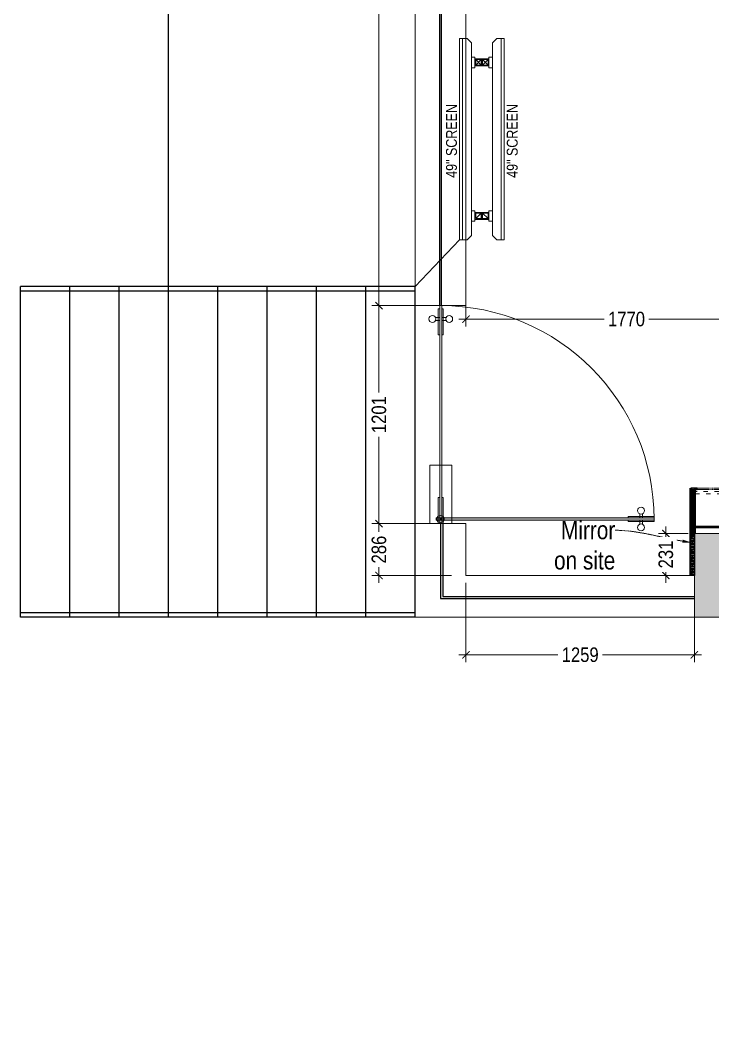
# Model space of a CAD drawing. Extents: x 4444 to 22214, y -867569 to -857440.
# Drawn here: x 4444 to 8259, y -867352 to -861721 of the extents above; entities that cross this region are included whole.
import ezdxf
from ezdxf import colors
from ezdxf.entities.mleader import LeaderData, LeaderLine
from ezdxf.lldxf.tags import DXFTag
from ezdxf.math import Vec2, Vec3

# ---------------------------------------------------------------- set-up
doc = ezdxf.new("R2010")
doc.units = 0
doc.header["$LTSCALE"] = 40
doc.header["$MEASUREMENT"] = 0
doc.header["$PDMODE"] = 3
for name, pattern in [('a_p6_plan_L18$0$HIDDEN', [0.375, 0.25, -0.125]), ('ACAD_ISO03W100', [30, 12, -18]), ('HIDDEN2', [0.1875, 0.125, -0.0625])]:
    doc.linetypes.add(name, pattern=pattern)
for name, color, linetype, lineweight in [('A-WALL-MASY', 1, 'Continuous', 9), ('Column', 243, 'Continuous', 9), ('Column hatch', 8, 'Continuous', 9), ('dimensions', 149, 'Continuous', 5), ('Floor-Unit', 1, 'Continuous', 13), ('Glass-FrontGlazing', 150, 'Continuous', 20), ('IM-ANNO-HATCH', 8, 'Continuous', 5), ('LENS_GLASS', 4, 'Continuous', 5), ('LENS_HATCH', 251, 'Continuous', 5), ('LENS_PARTITION', 21, 'Continuous', 25), ('LENS_TEXT', 31, 'HIDDEN2', 5), ('LN-ELEVATION-1', 81, 'Continuous', 25), ('LN-ELEVATION-3', 125, 'a_p6_plan_L18$0$HIDDEN', 18), ('LN-ELEVATION-4', 145, 'Continuous', 13), ('LN-HATCH', 251, 'Continuous', 0), ('Mirror', 4, 'Continuous', 15), ('Steps', 4, 'Continuous', 9), ('TV', 3, 'Continuous', 18)]:
    doc.layers.add(name, color=color, linetype=linetype, lineweight=lineweight)
doc.layers.add('GLASS FACADE', color=4, linetype='Continuous')
doc.styles.get("Standard").update_dxf_attribs({"font": 'ARIALN.TTF'})
tags = doc.linetypes.add('DASHED2', pattern=[0.375, 0.25, -0.125]).pattern_tags.tags
tags[6:7] = [DXFTag(74, 4), DXFTag(75, 0), DXFTag(340, '0'), DXFTag(46, 1.0), DXFTag(50, 0.0), DXFTag(44, 0.0), DXFTag(45, 0.0)]
tags[4:5] = [DXFTag(74, 4), DXFTag(75, 0), DXFTag(340, '0'), DXFTag(46, 1.0), DXFTag(50, 0.0), DXFTag(44, 0.0), DXFTag(45, 0.0)]
doc.dimstyles.new('Working', dxfattribs={"dimscale": 0.8, "dimtxt": 100, "dimasz": 50, "dimexe": 50, "dimexo": 50, "dimgap": 25, "dimtad": 0, "dimdec": 0, "dimzin": 0, "dimdsep": 46, "dimtxsty": 'Standard', "dimblk": 'ARCHTICK', "dimcen": 0, "dimdle": 50, "dimclrd": 250, "dimclre": 8, "dimclrt": 7, "dimadec": 0, "dimazin": 0, "dimtfac": 1, "dimtdec": 0, "dimtofl": 0, "dimtmove": 1, "dimatfit": 3, "dimfxl": 3, "dimtolj": 1, "dimlwd": 5, "dimlwe": 0, "dimarcsym": 0})
pattern_1 = [(45, (4208834.247, 1706614.74), (-4.4901280605, 4.4901280605), [])]
pattern_2 = [(45, (4209134.247, 1706614.74), (-4.4901280605, 4.4901280605), [])]

# ---------------------------------------------------------------- blocks, each defined once
blk = doc.blocks.new('G-Door')
at = {"layer": 'LENS_GLASS', "ltscale": 111}
blk.add_hatch(color=256, dxfattribs=at).paths.add_polyline_path([(-17.1, -17.1), (-17.1, 1032.9), (-27.6, 1032.9), (-27.6, -17.1)])
at = {"layer": 'LENS_GLASS', "ltscale": 44}
for p, q in [((-47.6, 977.2), (-27.6, 977.2)), ((-47.6, 964.1), (-27.6, 964.1)), ((3, 977.2), (-17.1, 977.2)), ((3, 964.1), (-17.1, 964.1))]:
    blk.add_line(p, q, dxfattribs=at)
at = {"layer": 'LENS_GLASS'}
for p, q in [((-992.3, 30.6), (-992.3, 10.5)), ((-992.3, -20), (-992.3, 0)), ((-979.2, 30.6), (-979.2, 10.5)), ((-979.2, -20), (-979.2, 0)), ((-27.6, 0), (-17.1, 10.5))]:
    blk.add_line(p, q, dxfattribs=at)
at = {"layer": 'LENS_GLASS', "ltscale": 44}
for points in [[(-27.6, 908.3), (-27.6, 1032.9), (-34.1, 1032.9), (-34.1, 908.3)], [(-17.1, 908.3), (-17.1, 1032.9), (-10.5, 1032.9), (-10.5, 908.3)]]:
    blk.add_lwpolyline(points, close=True, dxfattribs=at)
at = {"layer": 'LENS_GLASS', "ltscale": 111}
blk.add_lwpolyline([(-17.1, -17.1), (-17.1, 1032.9), (-27.6, 1032.9), (-27.6, -17.1)], close=True, dxfattribs=at)
at = {"layer": 'LENS_GLASS'}
for points in [[(-281.3, 58), (-1.3, 58), (-1.3, -47.5), (-281.3, -47.5)], [(-1034.3, 10.5), (-909.6, 10.5), (-909.6, 17.1), (-1034.3, 17.1)], [(-1034.3, 0), (-909.6, 0), (-909.6, -6.6), (-1034.3, -6.6)], [(-1.3, 10.5), (-125.9, 10.5), (-125.9, 17.1), (-1.3, 17.1)], [(-1.3, 0), (-125.9, 0), (-125.9, -6.6), (-1.3, -6.6)]]:
    blk.add_lwpolyline(points, close=True, dxfattribs=at)
at = {"layer": 'LENS_GLASS', "ltscale": 222}
blk.add_lwpolyline([(0, 10.5), (-1050, 10.5), (-1050, 0), (0, 0)], close=True, dxfattribs=at)
at = {"layer": 'LENS_GLASS', "ltscale": 44}
for centre in [(-62.9, 970.6), (18.3, 970.6)]:
    blk.add_circle(centre, 16.6, dxfattribs=at)
at = {"layer": 'LENS_GLASS'}
for centre, radius in [((-985.7, 45.8), 16.6), ((-22.3, 3.9), 17.3), ((-985.7, -35.3), 16.6)]:
    blk.add_circle(centre, radius, dxfattribs=at)
at = {"layer": 'LENS_GLASS', "ltscale": 222}
blk.add_arc((-22.3, 5.2), 1027.7, 90, 179.9995, dxfattribs=at)
blk = doc.blocks.new('awefqwf')
at = {"layer": 'Column hatch'}
h = blk.add_hatch(color=256, dxfattribs=at)
h.dxf.hatch_style = 1
h.paths.add_polyline_path([(-4403, -8989), (-3393, -8989), (-3393, -8439), (-4403, -8439)])
h.paths.add_polyline_path([(-377, -4885), (0, -4885), (0, -4436), (-377, -4436)])
h.paths.add_polyline_path([(-684, -443), (0, -443), (0, 0), (-684, 0)])
h.paths.add_polyline_path([(-4254, -582), (-3474, -582), (-3474, 0), (-4254, 0)])
h.paths.add_polyline_path([(-9029, -617), (-8338, -617), (-8338, 0), (-9029, 0)])
h.paths.add_polyline_path([(-13667, -615), (-12948, -615), (-12948, 0), (-13667, 0)])
h.paths.add_polyline_path([(-13655, -6646), (-13124, -6646), (-13124, -6185), (-13655, -6185)])
at = {"layer": 'A-WALL-MASY'}
for p, q in [((-15194, -4929), (-15194, 0)), ((-14914, -4929), (-14914, -414)), ((-15194, -4929), (-14914, -4929)), ((-15194, -6130), (-15194, -6646)), ((-14914, -6130), (-15194, -6130)), ((-14914, -6130), (-14914, -6416)), ((-14914, -6416), (-13655, -6416)), ((-15194, -6646), (-13655, -6646))]:
    blk.add_line(p, q, dxfattribs=at)
at = {"layer": 'Column'}
blk.add_lwpolyline([(-13124, -6185), (-13655, -6185), (-13655, -6646), (-13124, -6646)], close=True, dxfattribs=at)
at = {"layer": 'GLASS FACADE', "lineweight": -3, "ltscale": 50}
for p, q in [((-15059, -4929), (-15059, -168.7)), ((-15049, -4929), (-15049, -178.7)), ((-15054, -6130), (-15054, -6543)), ((-15042, -6130), (-15042, -6531)), ((-15042, -6531), (-13655, -6531)), ((-15054, -6543), (-13655, -6543))]:
    blk.add_line(p, q, dxfattribs=at)
at = {"layer": 'Steps', "lineweight": -3, "ltscale": 50}
for p, q in [((-16554, -4824), (-16554, -395)), ((-15194, -4824), (-17370, -4824)), ((-17370, -6646), (-17370, -4824)), ((-17098, -6646), (-17098, -4824)), ((-16826, -6646), (-16826, -4824)), ((-16554, -6646), (-16554, -4824)), ((-16282, -6646), (-16282, -4824)), ((-16010, -6646), (-16010, -4824)), ((-15738, -6646), (-15738, -4824)), ((-15466, -6646), (-15466, -4824)), ((-15194, -6646), (-15194, -4824)), ((-15194, -4849), (-17370, -4849)), ((-15194, -6621), (-17370, -6621)), ((-15194, -6646), (-17370, -6646))]:
    blk.add_line(p, q, dxfattribs=at)
at = {"layer": 'Glass-FrontGlazing', "xscale": 1.143809523777058, "yscale": 1.143809523777058, "zscale": 1.143809523777058, "rotation": 270.0000221812686}
blk.add_blockref('G-Door', (-15059, -6130, 0), dxfattribs=at)
blk = doc.blocks.new('dfbdfhq')
at = {"layer": 'LN-HATCH', "ltscale": 0.5}
h = blk.add_hatch(dxfattribs=at)
h.set_pattern_fill('ANSI31', color=256, scale=50)
h.paths.add_polyline_path([(-911.8, 0), (-911.8, -190), (-905.8, -190), (-905.8, -200), (-911.8, -200), (-911.8, -244), (-886.8, -244), (-886.8, 0)])
h = blk.add_hatch(dxfattribs=at)
h.set_pattern_fill('ANSI31', color=256, scale=2)
h.set_pattern_definition(pattern_1)
h.paths.add_polyline_path([(-11.8, 0), (-11.8, -190), (-17.8, -190), (-17.8, -200), (-11.8, -200), (-11.8, -244), (-36.8, -244), (-36.8, 0)])
h = blk.add_hatch(dxfattribs=at)
h.set_pattern_fill('ANSI31', color=256, scale=2)
h.set_pattern_definition(pattern_2)
h.paths.add_polyline_path([(-36.8, -40), (-886.8, -40), (-886.8, -34), (-36.8, -34)])
h = blk.add_hatch(dxfattribs=at)
h.set_pattern_fill('ANSI31', color=256, scale=2)
h.set_pattern_definition(pattern_2)
h.paths.add_polyline_path([(-876.8, -244), (-876.8, -250), (-911.8, -250), (-911.8, -244)])
h = blk.add_hatch(dxfattribs=at)
h.set_pattern_fill('ANSI31', color=256, scale=2)
h.set_pattern_definition(pattern_1)
h.paths.add_polyline_path([(-46.8, -244), (-46.8, -250), (-11.8, -250), (-11.8, -244)])
at = {"layer": 'LN-ELEVATION-1', "ltscale": 0.5}
for points in [[(-911.8, 0), (-911.8, -190), (-905.8, -190), (-905.8, -200), (-911.8, -200), (-911.8, -244), (-886.8, -244), (-886.8, 0)], [(-11.8, 0), (-11.8, -190), (-17.8, -190), (-17.8, -200), (-11.8, -200), (-11.8, -244), (-36.8, -244), (-36.8, 0)], [(-36.8, -40), (-886.8, -40), (-886.8, -34), (-36.8, -34)], [(-876.8, -244), (-876.8, -250), (-911.8, -250), (-911.8, -244)], [(-46.8, -244), (-46.8, -250), (-11.8, -250), (-11.8, -244)]]:
    blk.add_lwpolyline(points, close=True, dxfattribs=at)
at = {"layer": 'LN-ELEVATION-3', "ltscale": 0.5}
for p, q in [((-886.8, 0), (-36.8, 0)), ((-876.8, -244), (-46.8, -244)), ((-46.8, -250), (-876.8, -250))]:
    blk.add_line(p, q, dxfattribs=at)
at = {"layer": 'LN-ELEVATION-4', "linetype": 'ACAD_ISO03W100', "ltscale": 0.05}
blk.add_lwpolyline([(-886.8, -220), (-36.8, -220), (-36.8, -232), (-886.8, -232)], close=True, dxfattribs=at)
blk = doc.blocks.new('_ArchTick')
at = {"const_width": 0.15}
blk.add_lwpolyline([(-0.5, -0.5), (0.5, 0.5)], dxfattribs=at)
blk = doc.blocks.new('*D126')
at = {"layer": 'Defpoints', "color": 0, "ltscale": 50, "transparency": 16777216}
for p in [(6899.9, -864779.1), (8158.9, -864779.1), (8158.9, -865215.8)]:
    blk.add_point(p, dxfattribs=at)
at = {"layer": 'dimensions', "color": 8, "linetype": 'DASHED2', "lineweight": 0, "ltscale": 50, "transparency": 16777216}
for p, q in [((6899.9, -864819.1), (6899.9, -865255.8)), ((8158.9, -864819.1), (8158.9, -865255.8))]:
    blk.add_line(p, q, dxfattribs=at)
at = {"layer": 'dimensions', "color": 250, "linetype": 'DASHED2', "lineweight": 5, "ltscale": 50, "transparency": 16777216}
for p, q in [((6859.9, -865215.8), (7414.4, -865215.8)), ((8198.9, -865215.8), (7644.3, -865215.8))]:
    blk.add_line(p, q, dxfattribs=at)
at = {"layer": 'dimensions', "color": 250, "lineweight": 5, "ltscale": 50, "transparency": 16777216, "xscale": 40, "yscale": 40, "zscale": 40, "rotation": 180}
blk.add_blockref('_ArchTick', (6899.9, -865215.8), dxfattribs=at)
at = {"layer": 'dimensions', "color": 250, "lineweight": 5, "ltscale": 50, "transparency": 16777216, "xscale": 40, "yscale": 40, "zscale": 40}
blk.add_blockref('_ArchTick', (8158.9, -865215.8), dxfattribs=at)
at = {"layer": 'dimensions', "color": 7, "ltscale": 50, "transparency": 16777216, "insert": (7529.4, -865215.8), "char_height": 80, "attachment_point": 5, "bg_fill": 3, "box_fill_scale": 1.25, "bg_fill_color": 9, "bg_fill_true_color": 13158600, "bg_fill_transparency": 0}
blk.add_mtext('\\A1;1259', dxfattribs=at)
blk = doc.blocks.new('*D59')
at = {"layer": 'Defpoints', "color": 0, "ltscale": 50, "transparency": 16777216}
for p in [(6899.9, -862826.6), (8669.6, -862888.6), (8669.6, -863366.5)]:
    blk.add_point(p, dxfattribs=at)
at = {"layer": 'dimensions', "color": 8, "linetype": 'DASHED2', "lineweight": 0, "ltscale": 50, "transparency": 16777216}
for p, q in [((6899.9, -862966.5), (6899.9, -863406.5)), ((8669.6, -862966.5), (8669.6, -863406.5))]:
    blk.add_line(p, q, dxfattribs=at)
at = {"layer": 'dimensions', "color": 250, "linetype": 'DASHED2', "lineweight": 5, "ltscale": 50, "transparency": 16777216}
for p, q in [((6859.9, -863366.5), (7670, -863366.5)), ((8709.6, -863366.5), (7899.5, -863366.5))]:
    blk.add_line(p, q, dxfattribs=at)
at = {"layer": 'dimensions', "color": 250, "lineweight": 5, "ltscale": 50, "transparency": 16777216, "xscale": 40, "yscale": 40, "zscale": 40, "rotation": 180}
blk.add_blockref('_ArchTick', (6899.9, -863366.5), dxfattribs=at)
at = {"layer": 'dimensions', "color": 250, "lineweight": 5, "ltscale": 50, "transparency": 16777216, "xscale": 40, "yscale": 40, "zscale": 40}
blk.add_blockref('_ArchTick', (8669.6, -863366.5), dxfattribs=at)
at = {"layer": 'dimensions', "color": 7, "ltscale": 50, "transparency": 16777216, "insert": (7784.7, -863366.5), "char_height": 80, "attachment_point": 5, "bg_fill": 3, "box_fill_scale": 1.25, "bg_fill_color": 9, "bg_fill_true_color": 13158600, "bg_fill_transparency": 0}
blk.add_mtext('\\A1;1770', dxfattribs=at)
blk = doc.blocks.new('*D89')
at = {"layer": 'Defpoints', "color": 0, "ltscale": 50, "transparency": 16777216}
for p in [(6899.9, -858777.1), (6420.4, -863292.1), (6899.9, -863292.1)]:
    blk.add_point(p, dxfattribs=at)
at = {"layer": 'dimensions', "color": 250, "linetype": 'DASHED2', "lineweight": 5, "ltscale": 50, "transparency": 16777216}
for p, q in [((6420.4, -858737.1), (6420.4, -860915)), ((6420.4, -863332.1), (6420.4, -861154.1))]:
    blk.add_line(p, q, dxfattribs=at)
at = {"layer": 'dimensions', "color": 8, "linetype": 'DASHED2', "lineweight": 0, "ltscale": 50, "transparency": 16777216}
for p, q in [((6820.4, -858777.1), (6380.4, -858777.1)), ((6820.4, -863292.1), (6380.4, -863292.1))]:
    blk.add_line(p, q, dxfattribs=at)
at = {"layer": 'dimensions', "color": 250, "lineweight": 5, "ltscale": 50, "transparency": 16777216, "xscale": 40, "yscale": 40, "zscale": 40}
for p, rotation in [((6420.4, -858777.1), 90), ((6420.4, -863292.1), 270)]:
    blk.add_blockref('_ArchTick', p, dxfattribs=dict(at, rotation=rotation))
at = {"layer": 'dimensions', "color": 7, "ltscale": 50, "transparency": 16777216, "insert": (6420.4, -861034.6), "char_height": 80, "attachment_point": 5, "rotation": 90, "bg_fill": 3, "box_fill_scale": 1.25, "bg_fill_color": 9, "bg_fill_true_color": 13158600, "bg_fill_transparency": 0}
blk.add_mtext('\\A1;4515', dxfattribs=at)
blk = doc.blocks.new('*D90')
at = {"layer": 'Defpoints', "color": 0, "ltscale": 50, "transparency": 16777216}
for p in [(6899.9, -863292.1), (6420.4, -864493.1), (6899.9, -864493.1)]:
    blk.add_point(p, dxfattribs=at)
at = {"layer": 'dimensions', "color": 250, "linetype": 'DASHED2', "lineweight": 5, "ltscale": 50, "transparency": 16777216}
for p, q in [((6420.4, -863252.1), (6420.4, -863784)), ((6420.4, -864533.1), (6420.4, -864001.1))]:
    blk.add_line(p, q, dxfattribs=at)
at = {"layer": 'dimensions', "color": 8, "linetype": 'DASHED2', "lineweight": 0, "ltscale": 50, "transparency": 16777216}
for p, q in [((6820.4, -863292.1), (6380.4, -863292.1)), ((6820.4, -864493.1), (6380.4, -864493.1))]:
    blk.add_line(p, q, dxfattribs=at)
at = {"layer": 'dimensions', "color": 250, "lineweight": 5, "ltscale": 50, "transparency": 16777216, "xscale": 40, "yscale": 40, "zscale": 40}
for p, rotation in [((6420.4, -863292.1), 90), ((6420.4, -864493.1), 270)]:
    blk.add_blockref('_ArchTick', p, dxfattribs=dict(at, rotation=rotation))
at = {"layer": 'dimensions', "color": 7, "ltscale": 50, "transparency": 16777216, "insert": (6420.4, -863892.6), "char_height": 80, "attachment_point": 5, "rotation": 90, "bg_fill": 3, "box_fill_scale": 1.25, "bg_fill_color": 9, "bg_fill_true_color": 13158600, "bg_fill_transparency": 0}
blk.add_mtext('\\A1;1201', dxfattribs=at)
blk = doc.blocks.new('*D91')
at = {"layer": 'Defpoints', "color": 0, "ltscale": 50, "transparency": 16777216}
for p in [(6899.9, -864493.1), (6420.4, -864779.1), (6899.9, -864779.1)]:
    blk.add_point(p, dxfattribs=at)
at = {"layer": 'dimensions', "color": 250, "linetype": 'DASHED2', "lineweight": 5, "ltscale": 50, "transparency": 16777216}
for p, q in [((6420.4, -864453.1), (6420.4, -864543.1)), ((6420.4, -864819.1), (6420.4, -864729))]:
    blk.add_line(p, q, dxfattribs=at)
at = {"layer": 'dimensions', "color": 8, "linetype": 'DASHED2', "lineweight": 0, "ltscale": 50, "transparency": 16777216}
for p, q in [((6820.4, -864493.1), (6380.4, -864493.1)), ((6820.4, -864779.1), (6380.4, -864779.1))]:
    blk.add_line(p, q, dxfattribs=at)
at = {"layer": 'dimensions', "color": 250, "lineweight": 5, "ltscale": 50, "transparency": 16777216, "xscale": 40, "yscale": 40, "zscale": 40}
for p, rotation in [((6420.4, -864493.1), 90), ((6420.4, -864779.1), 270)]:
    blk.add_blockref('_ArchTick', p, dxfattribs=dict(at, rotation=rotation))
at = {"layer": 'dimensions', "color": 7, "ltscale": 50, "transparency": 16777216, "insert": (6420.4, -864636.1), "char_height": 80, "attachment_point": 5, "rotation": 90, "bg_fill": 3, "box_fill_scale": 1.25, "bg_fill_color": 9, "bg_fill_true_color": 13158600, "bg_fill_transparency": 0}
blk.add_mtext('\\A1;286', dxfattribs=at)
blk = doc.blocks.new('*D105')
at = {"layer": 'Defpoints', "color": 0, "ltscale": 50, "transparency": 16777216}
for p in [(8163.9, -864548.1), (8148.9, -864778.6)]:
    blk.add_point(p, dxfattribs=at)
at = {"layer": 'dimensions', "color": 250, "linetype": 'DASHED2', "lineweight": 5, "ltscale": 50, "transparency": 16777216}
for p, q in [((8001.7, -864508.1), (8001.7, -864576.6)), ((8001.7, -864818.6), (8001.7, -864750))]:
    blk.add_line(p, q, dxfattribs=at)
at = {"layer": 'dimensions', "color": 8, "linetype": 'DASHED2', "lineweight": 0, "ltscale": 50, "transparency": 16777216}
for p, q in [((8123.9, -864548.1), (7961.7, -864548.1)), ((8108.9, -864778.6), (7961.7, -864778.6))]:
    blk.add_line(p, q, dxfattribs=at)
at = {"layer": 'dimensions', "color": 250, "lineweight": 5, "ltscale": 50, "transparency": 16777216, "xscale": 40, "yscale": 40, "zscale": 40}
for p, rotation in [((8001.7, -864548.1), 90), ((8001.7, -864778.6), 270)]:
    blk.add_blockref('_ArchTick', p, dxfattribs=dict(at, rotation=rotation))
at = {"layer": 'dimensions', "color": 7, "ltscale": 50, "transparency": 16777216, "insert": (8001.7, -864663.3), "char_height": 80, "attachment_point": 5, "rotation": 90, "bg_fill": 3, "box_fill_scale": 1.25, "bg_fill_color": 9, "bg_fill_true_color": 13158600, "bg_fill_transparency": 0}
blk.add_mtext('\\A1;231', dxfattribs=at)
at = {"layer": 'Defpoints', "color": 0, "ltscale": 50, "transparency": 16777216}
blk.add_point((8001.7, -864548.1), dxfattribs=at)
blk = doc.blocks.new('49inch')
at = {"layer": 'TV'}
for p, q in [((-407.5, 119.1), (-438.1, 88.5)), ((408.1, 119.1), (438.7, 88.5)), ((438.7, 119.1), (408.1, 88.5))]:
    blk.add_line(p, q, dxfattribs=at)
at = {"layer": 'TV', "ltscale": 12}
for p, q in [((-555.2, 40.7), (-530.8, 65.1)), ((-530.8, 65.1), (530.8, 65.1)), ((-394.1, 84.6), (-452.7, 84.6)), ((-452.7, 65.1), (-452.7, 84.6)), ((-394.1, 84.6), (-394.1, 65.1)), ((394.1, 84.6), (394.1, 65.1)), ((452.7, 84.6), (394.1, 84.6)), ((452.7, 65.1), (452.7, 84.6)), ((555.2, 40.7), (530.8, 65.1)), ((-555.2, 16.2), (-555.2, 40.7)), ((555.2, 16.2), (555.2, 40.7))]:
    blk.add_line(p, q, dxfattribs=at)
at = {"layer": 'TV'}
for points in [[(-442, 84.6), (-403.7, 84.6), (-403.7, 122.9), (-442, 122.9)], [(-438.1, 88.5), (-407.5, 88.5), (-407.5, 119.1), (-438.1, 119.1)], [(442.5, 84.6), (404.2, 84.6), (404.2, 122.9), (442.5, 122.9)], [(438.7, 88.5), (408.1, 88.5), (408.1, 119.1), (438.7, 119.1)]]:
    blk.add_lwpolyline(points, close=True, dxfattribs=at)
at = {"layer": 'TV', "ltscale": 12}
blk.add_lwpolyline([(555.2, 0), (555.2, 16.2), (-555.2, 16.2), (-555.2, 0)], close=True, dxfattribs=at)

msp = doc.modelspace()

# ---------------------------------------------------------------- hatches: boundary and pattern name
at = {"layer": 'IM-ANNO-HATCH'}
h = msp.add_hatch(dxfattribs=at)
h.set_pattern_fill('CORK', color=256, scale=50)
h.set_pattern_definition([(360, (-830.501, -17495.9834), (1e-15, 6.25), []), (135, (-827.376, -17499.108), (-12.49999998, -12.49999998), [8.8388348, -8.8388348]), (135, (-825.814, -17499.108), (-12.49999998, -12.49999998), [8.8388348, -8.8388348]), (135, (-824.251, -17499.108), (-12.49999998, -12.49999998), [8.8388348, -8.8388348])])
h.paths.add_polyline_path([(8138.9, -864548.1), (8158.9, -864548.1), (8158.9, -864778.6), (8138.9, -864778.6)])

# ---------------------------------------------------------------- linework, layer by layer
at = {"layer": 'LENS_PARTITION'}
msp.add_lwpolyline([(8138.9, -864548.1), (8158.9, -864548.1), (8158.9, -864778.6), (8138.9, -864778.6)], close=True, dxfattribs=at)
at = {"layer": 'Mirror', "lineweight": 0}
for points in [[(8132.9, -864778.6), (8132.9, -864298.1)], [(8138.9, -864778.6), (8138.9, -864298.1)]]:
    msp.add_lwpolyline(points, dxfattribs=at)

# ---------------------------------------------------------------- block references
at = {"layer": 'dimensions', "color": 3, "ltscale": 50, "true_color": 0x15f609}
msp.add_blockref('awefqwf', (21813.9, -858363.1), dxfattribs=at)
at = {"layer": 'Floor-Unit', "xscale": -1, "rotation": 180}
msp.add_blockref('dfbdfhq', (9050.7, -864548.1), dxfattribs=at)

# ---------------------------------------------------------------- texts
at = {"layer": 'Floor-Unit', "color": 0, "ltscale": 2, "insert": (7185.6, -862747.3), "char_height": 60, "width": 725.457, "attachment_point": 7, "rotation": 90}
msp.add_mtext('\\pxqc,t3;49" SCREEN', dxfattribs=at)

# ---------------------------------------------------------------- leaders
at = {"layer": 'LENS_TEXT', "linetype": 'Continuous', "ltscale": 3}
ml = msp.add_multileader_mtext('Standard', dxfattribs=at)
ml.set_content('{\\C256;Mirror on site}', color=1)
ml.set_leader_properties(color=256, linetype='ByLayer', lineweight=-1)
ml.build(insert=Vec2(0, 0))
ml.multileader.update_dxf_attribs({"leader_type": 2, "dogleg_length": 0.36, "arrow_head_size": 50})
ctx = ml.context
ctx.base_point, ctx.char_height, ctx.arrow_head_size, ctx.landing_gap_size, ctx.plane_origin = Vec3(7393.8, -864529.7), 100, 50, 0.09, Vec3(6660.2, -863971.3)
ctx.text_align_type = 2
notes = []
notes.append((ctx, [(1, (1, 1, 0), (7723.3, -864529.7), (-1, 0), 0.36, [(1, [(8142.6, -864597.1)], 0, [])])]))
ctx.mtext.insert, ctx.mtext.width, ctx.mtext.defined_height, ctx.mtext.alignment, ctx.mtext.flow_direction = Vec3(7722.8, -864478.9), 400.328, 386.8, 3, 5
for ctx, leaders in notes:
    for number, flags, end, landing, length, lines in leaders:
        leader = LeaderData()
        leader.index, (leader.has_last_leader_line, leader.has_dogleg_vector, leader.attachment_direction) = number, flags
        leader.last_leader_point, leader.dogleg_vector, leader.dogleg_length = Vec3(end), Vec3(landing), length
        for number, points, colour, breaks in lines:
            line = LeaderLine()
            line.index, line.vertices, line.color, line.breaks = number, Vec3.list(points), colors.encode_raw_color(colour), breaks
            leader.lines.append(line)
        ctx.leaders.append(leader)

# ---------------------------------------------------------------- next in the draw order: dimensions: what is measured, and where the dimension line sits
at = {"layer": 'dimensions', "color": 3, "ltscale": 50, "true_color": 0x15f609}
for base, p1, p2, picture, middle in [((8669.6, -863366.5), (6899.9, -862826.6), (8669.6, -862888.6), '*D59', (7784.7, -863366.5)), ((8158.9, -865215.8), (6899.9, -864779.1), (8158.9, -864779.1), '*D126', (7529.4, -865215.8))]:
    dim = msp.add_linear_dim(base=base, p1=p1, p2=p2, dimstyle='Working', override={"dimfxl": 500, "dimfxlon": 1, "dimtfill": 1, "dimarcsym": 1}, dxfattribs=at)
    dim.commit()
    dim.dimension.update_dxf_attribs({"geometry": picture, "text_midpoint": middle})

# ---------------------------------------------------------------- next in the draw order: block references
at = {"layer": 'Floor-Unit', "xscale": 0.9995705467615587, "yscale": 0.9995705467615587, "zscale": 0.9995705467615587, "rotation": 90.00000000000003}
msp.add_blockref('49inch', (7110.6, -862374.9), dxfattribs=at)

# ---------------------------------------------------------------- next in the draw order: dimensions: what is measured, and where the dimension line sits
at = {"layer": 'dimensions', "color": 3, "ltscale": 50, "true_color": 0x15f609}
for base, p1, p2, picture, middle in [((6420.4, -863292.1), (6899.9, -858777.1), (6899.9, -863292.1), '*D89', (6420.4, -861034.6)), ((8001.7278976, -864548.0549322), (8148.8863024, -864778.5549322), (8163.8863024, -864548.0549322), '*D105', (8001.7278976, -864663.3049322))]:
    dim = msp.add_linear_dim(base=base, p1=p1, p2=p2, angle=90, dimstyle='Working', override={"dimfxl": 500, "dimfxlon": 1, "dimtfill": 1, "dimarcsym": 1}, dxfattribs=at)
    dim.commit()
    dim.dimension.update_dxf_attribs({"geometry": picture, "text_midpoint": middle})

# ---------------------------------------------------------------- next in the draw order: linework, layer by layer
at = {"layer": 'LENS_HATCH', "color": 177, "ltscale": 50}
msp.add_lwpolyline([(6619.9, -863187.1), (6864.9, -862929.9)], dxfattribs=at)

# ---------------------------------------------------------------- next in the draw order: block references
at = {"layer": 'Floor-Unit', "xscale": -0.9995705467615587, "yscale": 0.9995705467615587, "zscale": 0.9995705467615587, "rotation": 270}
msp.add_blockref('49inch', (6864.9, -862374.9), dxfattribs=at)

# ---------------------------------------------------------------- next in the draw order: texts
at = {"layer": 'Floor-Unit', "color": 0, "ltscale": 2, "insert": (6789.9, -862747.3), "char_height": 60, "width": 725.457, "attachment_point": 1, "rotation": 90}
msp.add_mtext('\\pxqc,t3;49" SCREEN', dxfattribs=at)

# ---------------------------------------------------------------- next in the draw order: dimensions: what is measured, and where the dimension line sits
at = {"layer": 'dimensions', "color": 3, "ltscale": 50, "true_color": 0x15f609}
dim = msp.add_linear_dim(base=(6420.4, -864493.1), p1=(6899.9, -863292.1), p2=(6899.9, -864493.1), angle=90, dimstyle='Working', override={"dimfxl": 500, "dimfxlon": 1, "dimtfill": 1, "dimarcsym": 1}, dxfattribs=at)
dim.commit()
dim.dimension.update_dxf_attribs({"geometry": '*D90', "text_midpoint": (6420.4, -863892.6)})

# ---------------------------------------------------------------- next in the draw order: dimensions: what is measured, and where the dimension line sits
dim = msp.add_linear_dim(base=(6420.4, -864779.1), p1=(6899.9, -864493.1), p2=(6899.9, -864779.1), angle=90, dimstyle='Working', override={"dimfxl": 500, "dimfxlon": 1, "dimtfill": 1, "dimarcsym": 1}, dxfattribs=at)
dim.commit()
dim.dimension.update_dxf_attribs({"geometry": '*D91', "text_midpoint": (6420.4, -864636.1)})

doc.saveas('drawing.dxf')
